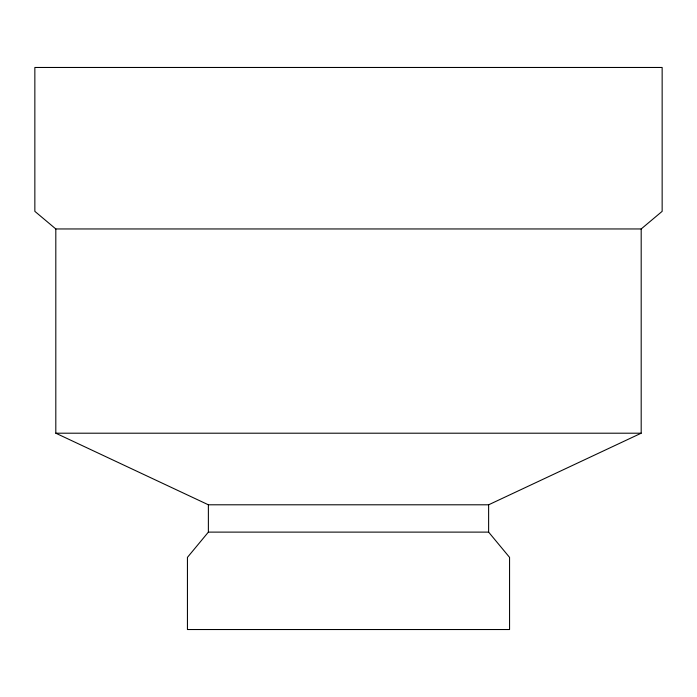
<?xml version="1.0" encoding="UTF-8"?>
<svg xmlns="http://www.w3.org/2000/svg" width="697" height="697" viewBox="0 0 697 697"><rect width="100%" height="100%" fill="white"/><g stroke="black" fill="none" stroke-linecap="round" stroke-linejoin="round"><path stroke-width="1.05" d="M641.188 228.956L641.188 433.203L488.623 504.794L488.623 532.116L509.559 557.373L509.559 629.53L187.441 629.53L187.441 557.373L208.377 532.116L208.377 504.794L55.812 433.203L55.812 228.956L34.85 211.348L34.85 67.47L662.15 67.47L662.15 211.348L641.188 228.956L55.812 228.956M55.812 433.203L641.188 433.203M208.377 504.794L488.623 504.794M208.377 532.116L488.623 532.116"/></g></svg>
